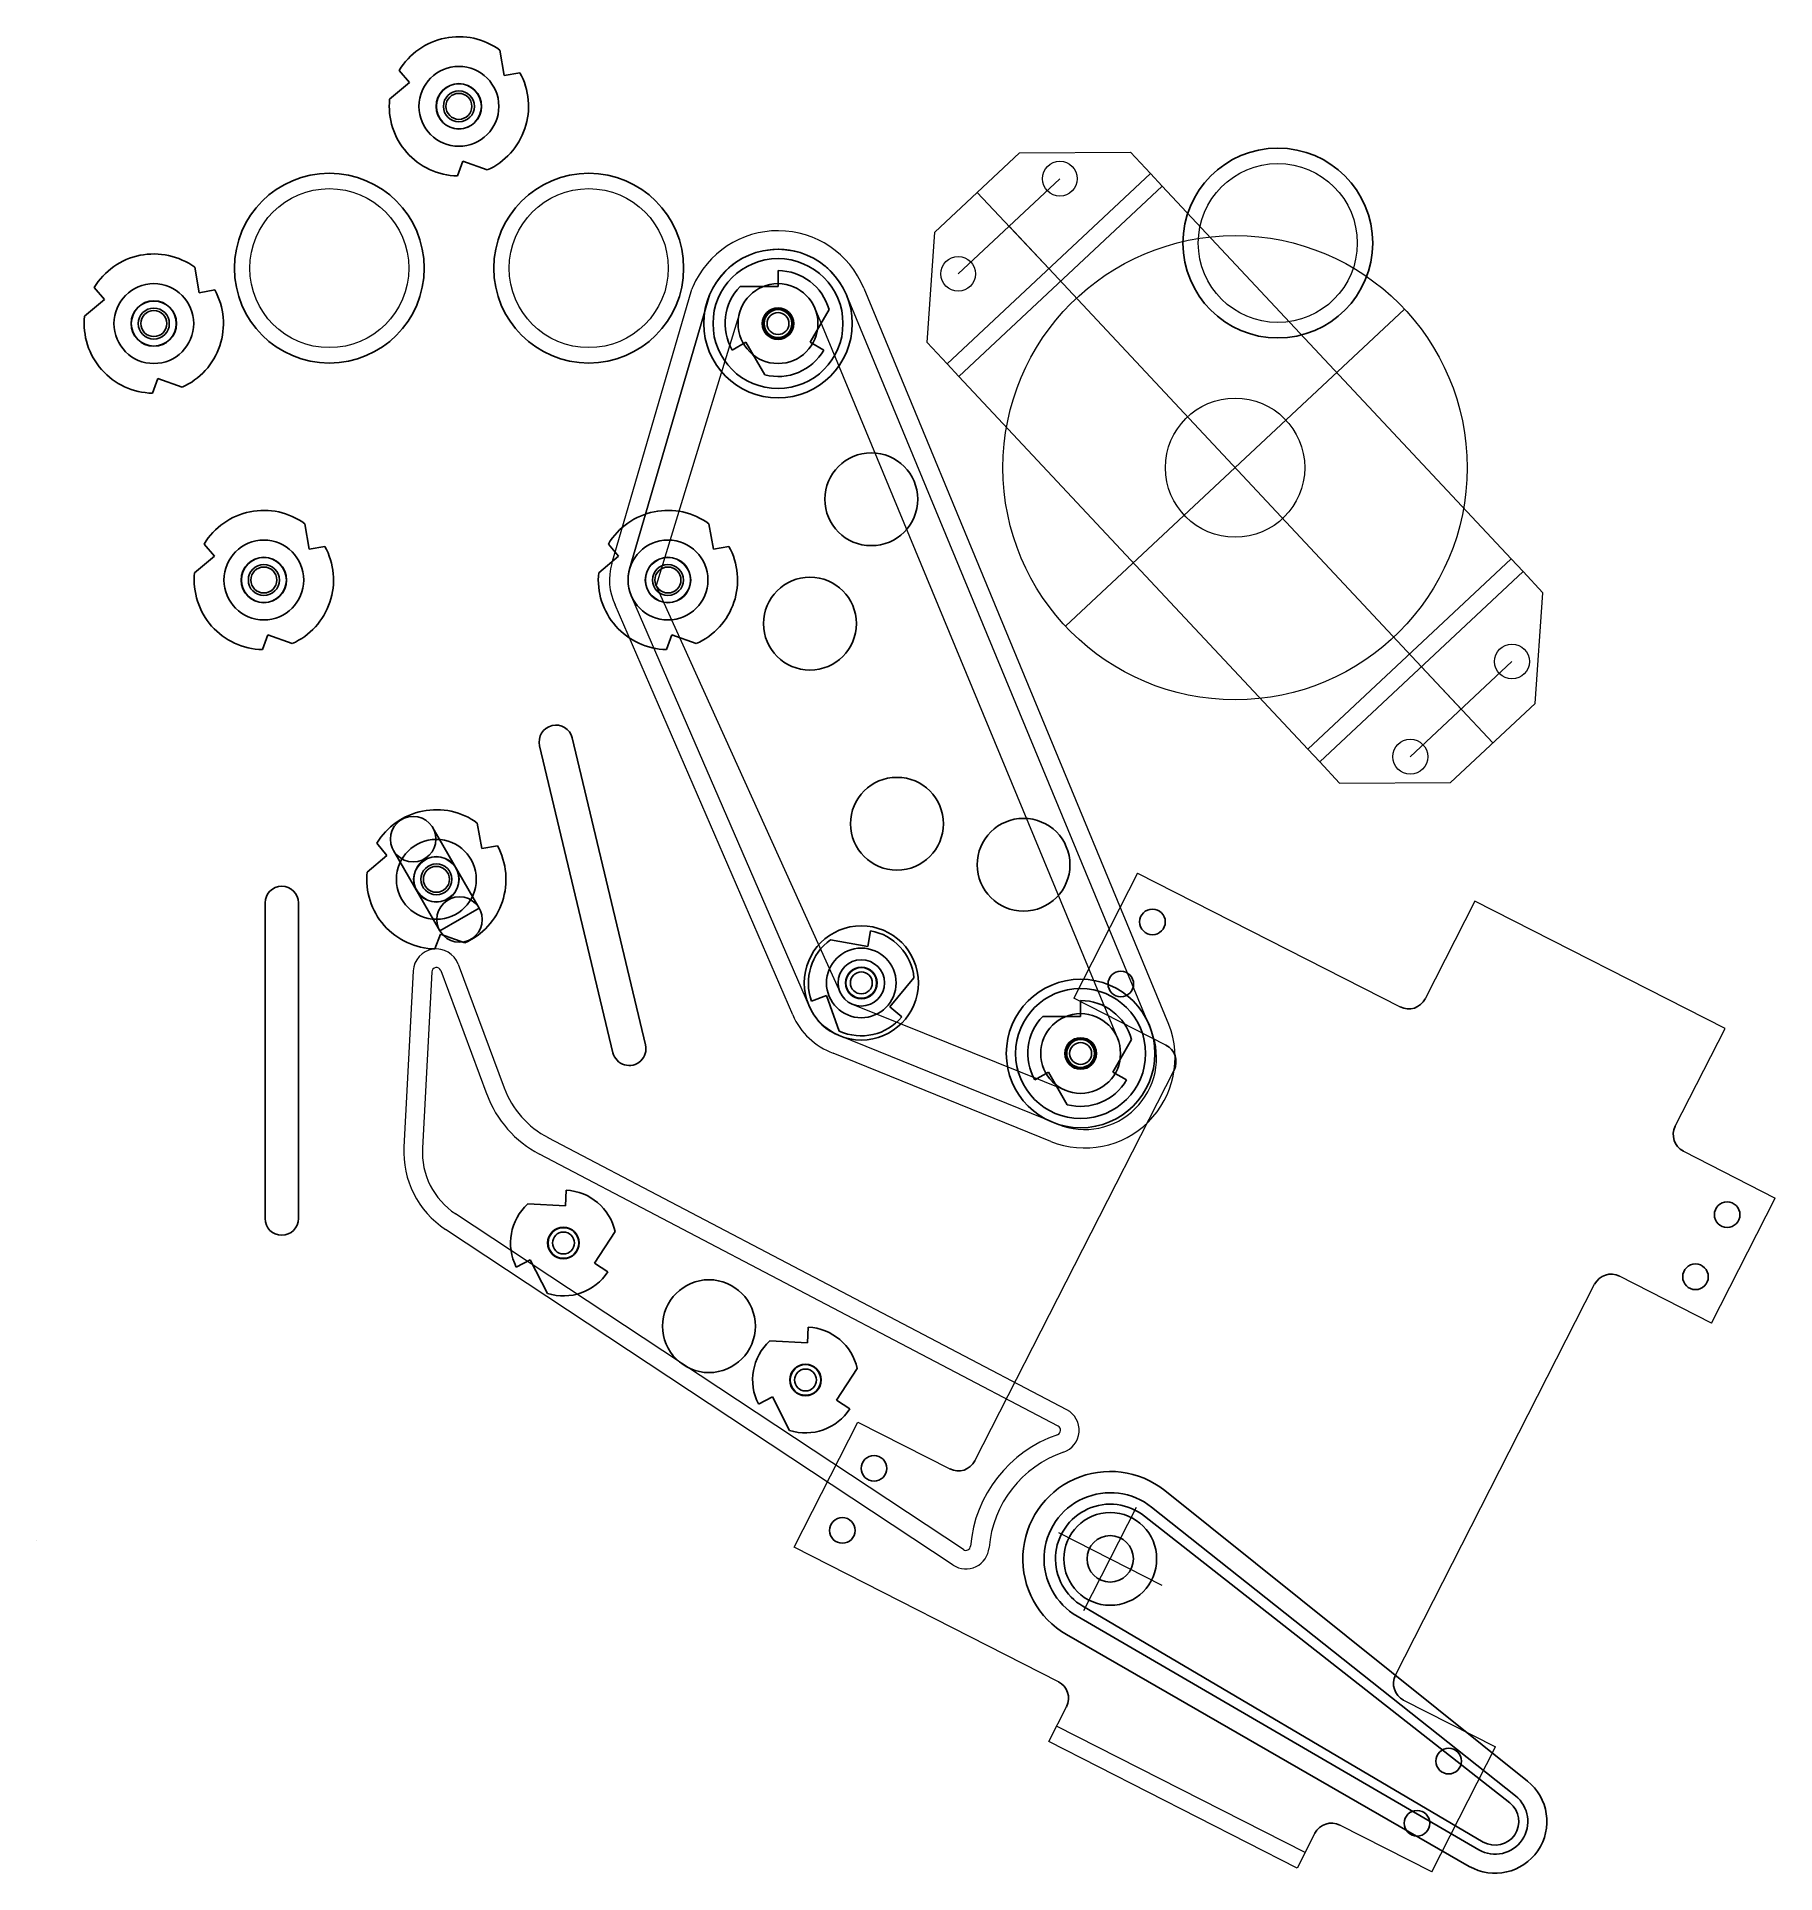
# Model space of a CAD drawing. Extents: x -0.2 to 9.17, y 5.27 to 15.16.
import ezdxf

# ---------------------------------------------------------------- set-up
doc = ezdxf.new("R2010")
doc.units = 0
doc.header["$LTSCALE"] = 5
doc.header["$MEASUREMENT"] = 0
doc.layers.get('0').update_dxf_attribs({"color": 42})
for name, color, linetype in [('3_250BIT_500TAB', 5, 'Continuous'), ('6_125BIT_500DEP', 5, 'Continuous'), ('DF_COMP', 4, 'Continuous'), ('X_DROPS', 4, 'Continuous'), ('X_ROLLOVER', 4, 'Continuous'), ('X_SMPOSTS', 4, 'Continuous'), ('Z0_CUT250', 4, 'Continuous'), ('Z0_CUT500', 4, 'Continuous'), ('Z0_LOWERTHIRD', 4, 'Continuous'), ('Z0_RUBBER', 2, 'Continuous'), ('Z_GLOBETROTTERS_1', 37, 'Continuous')]:
    doc.layers.add(name, color=color, linetype=linetype)
doc.layers.add('UNASSIGNED', color=7, linetype='Continuous', lineweight=0)

msp = doc.modelspace()

# ---------------------------------------------------------------- linework, layer by layer
at = {"color": 47, "linetype": 'Continuous', "lineweight": 5}
for p, q in [((3.4292, 13.7737), (2.9978, 12.2951)), ((4.1663, 13.7691), (5.8082, 9.8039)), ((3.5992, 13.7007), (3.1411, 12.2046)), ((3.9954, 13.6983), (5.625, 9.7669)), ((4.1327, 10.0106), (3.1411, 12.2046)), ((3.9682, 9.9317), (3.0103, 12.1418)), ((5.3605, 9.4799), (4.1986, 9.9488)), ((5.3039, 9.3038), (4.1299, 9.7797))]:
    msp.add_line(p, q, dxfattribs=at)
at = {"color": 30, "linetype": 'Continuous', "lineweight": 25}
for centre, radius in [((2.0783, 14.7859), 0.215), ((2.0783, 14.7859), 0.07), ((0.4354, 13.6159), 0.215), ((0.4354, 13.6159), 0.07), ((1.0279, 12.2348), 0.215), ((3.2042, 12.2348), 0.215), ((1.0279, 12.2348), 0.07), ((3.2042, 12.2348), 0.07)]:
    msp.add_circle(centre, radius, dxfattribs=at)
at = {"color": 47, "linetype": 'Continuous', "lineweight": 25}
for centre, radius in [((3.7968, 13.6159), 0.4), ((3.7968, 13.6159), 0.215), ((4.2454, 10.0647), 0.3075), ((4.2454, 10.0647), 0.125), ((5.4264, 9.6846), 0.4), ((5.4264, 9.6846), 0.215)]:
    msp.add_circle(centre, radius, dxfattribs=at)
at = {"layer": '3_250BIT_500TAB', "color": 5, "linetype": 'Continuous', "lineweight": 25}
for centre in [(4.2991, 12.6698), (3.9688, 12), (4.4376, 10.9219), (5.1191, 10.701), (3.425, 8.2159), (5.586, 6.9626)]:
    msp.add_circle(centre, 0.25, dxfattribs=at)
at = {"layer": '6_125BIT_500DEP', "color": 5, "linetype": 'Continuous', "lineweight": 25}
for p, q in [((2.6883, 11.3842), (3.0829, 9.7307)), ((2.5132, 11.3424), (2.9078, 9.6889)), ((2.1881, 10.4674), (1.9381, 10.9004)), ((1.9759, 10.3449), (1.7259, 10.7779)), ((1.0346, 10.4956), (1.0346, 8.7956)), ((1.2146, 10.4956), (1.2146, 8.7956)), ((2.082, 10.4061), (1.9759, 10.3449)), ((2.082, 10.4061), (2.1881, 10.4674))]:
    msp.add_line(p, q, dxfattribs=at)
for centre, radius in [((2.0783, 14.7859), 0.1225), ((0.4354, 13.6159), 0.1225), ((3.7968, 13.6159), 0.0825), ((1.0279, 12.2348), 0.1225), ((3.2042, 12.2348), 0.1225), ((1.832, 10.8392), 0.1225), ((1.957, 10.6226), 0.1225), ((2.082, 10.4061), 0.1225), ((4.2454, 10.0647), 0.0825), ((5.4264, 9.6846), 0.0825), ((2.6413, 8.6639), 0.0825), ((3.9449, 7.9261), 0.0825)]:
    msp.add_circle(centre, radius, dxfattribs=at)
for centre, start, end in [((2.6007, 11.3633), 13.42324, -166.57676), ((1.1246, 10.4956), 0, 180), ((2.9954, 9.7098), -166.57676, 13.42324), ((1.1246, 8.7956), 180, 0)]:
    msp.add_arc(centre, 0.09, start, end, dxfattribs=at)
at = {"layer": 'DF_COMP', "color": 4, "linetype": 'Continuous', "lineweight": 25}
msp.add_line((-0.1952, 7.06), (-0.1952, 7.06), dxfattribs=at)
at = {"layer": 'UNASSIGNED', "color": 4, "linetype": 'Continuous', "lineweight": 25}
for p, q in [((2.323, 14.9521), (2.2988, 15.0892)), ((1.7573, 14.9798), (1.812, 14.9146)), ((2.4067, 14.9669), (2.323, 14.9521)), ((1.812, 14.9146), (1.7054, 14.8252)), ((2.0709, 14.4109), (2.0999, 14.4908)), ((2.0999, 14.4908), (2.2307, 14.4432)), ((0.6801, 13.7822), (0.6559, 13.9192)), ((3.7968, 13.9009), (3.7968, 13.8159)), ((0.1144, 13.8098), (0.169, 13.7447)), ((0.7638, 13.797), (0.6801, 13.7822)), ((3.7968, 13.8159), (3.5937, 13.8159)), ((0.169, 13.7447), (0.0624, 13.6553)), ((3.97, 13.5159), (4.0715, 13.6918)), ((3.55, 13.4734), (3.6236, 13.5159)), ((3.6236, 13.5159), (3.7251, 13.3401)), ((4.0436, 13.4734), (3.97, 13.5159)), ((0.4279, 13.241), (0.457, 13.3209)), ((0.457, 13.3209), (0.5877, 13.2733)), ((1.2726, 12.4011), (1.2485, 12.5381)), ((3.4489, 12.4011), (3.4247, 12.5381)), ((0.707, 12.4287), (0.7616, 12.3636)), ((1.3564, 12.4159), (1.2726, 12.4011)), ((2.8832, 12.4287), (2.9378, 12.3636)), ((3.5326, 12.4159), (3.4489, 12.4011)), ((0.7616, 12.3636), (0.655, 12.2742)), ((2.9378, 12.3636), (2.8313, 12.2742)), ((1.0205, 11.8599), (1.0496, 11.9398)), ((1.0496, 11.9398), (1.1803, 11.8922)), ((3.1968, 11.8599), (3.2258, 11.9398)), ((3.2258, 11.9398), (3.3566, 11.8922)), ((2.2017, 10.7889), (2.1775, 10.9259)), ((1.636, 10.8165), (1.6906, 10.7514)), ((2.2854, 10.8037), (2.2017, 10.7889)), ((1.6906, 10.7514), (1.584, 10.662)), ((1.9495, 10.2477), (1.9786, 10.3276)), ((1.9786, 10.3276), (2.1094, 10.28)), ((4.2801, 10.2616), (4.0802, 10.2969)), ((4.2949, 10.3453), (4.2801, 10.2616)), ((4.3986, 9.9361), (4.5291, 10.0917)), ((3.9776, 9.9672), (4.0575, 9.9963)), ((4.0575, 9.9963), (4.1269, 9.8055)), ((4.4637, 9.8815), (4.3986, 9.9361)), ((5.4264, 9.9696), (5.4264, 9.8846)), ((5.4264, 9.8846), (5.2234, 9.8846)), ((5.5996, 9.5846), (5.7011, 9.7604)), ((5.1796, 9.5421), (5.2532, 9.5846)), ((5.2532, 9.5846), (5.3547, 9.4087)), ((5.6732, 9.5421), (5.5996, 9.5846)), ((2.6562, 8.9485), (2.6518, 8.8636)), ((2.6518, 8.8636), (2.449, 8.8742)), ((2.809, 8.5549), (2.9196, 8.7252)), ((2.3873, 8.5345), (2.463, 8.5731)), ((2.463, 8.5731), (2.5552, 8.3922)), ((2.8803, 8.5086), (2.809, 8.5549)), ((3.9598, 8.2107), (3.9554, 8.1258)), ((3.9554, 8.1258), (3.7526, 8.1365)), ((4.1126, 7.8171), (4.2232, 7.9874)), ((3.6909, 7.7967), (3.7667, 7.8353)), ((3.7667, 7.8353), (3.8588, 7.6544)), ((4.1839, 7.7708), (4.1126, 7.8171))]:
    msp.add_line(p, q, dxfattribs=at)
for centre, radius in [((2.0783, 14.7859), 0.1212), ((2.0783, 14.7859), 0.0835), ((0.4354, 13.6159), 0.1212), ((0.4354, 13.6159), 0.0835), ((3.7968, 13.6159), 0.085), ((3.7968, 13.6159), 0.059), ((1.0279, 12.2348), 0.1212), ((1.0279, 12.2348), 0.0835), ((3.2042, 12.2348), 0.1212), ((3.2042, 12.2348), 0.0835), ((1.957, 10.6226), 0.1212), ((1.957, 10.6226), 0.0835), ((4.2454, 10.0647), 0.085), ((4.2454, 10.0647), 0.059), ((5.4264, 9.6846), 0.085), ((5.4264, 9.6846), 0.059), ((2.6413, 8.6639), 0.085), ((2.6413, 8.6639), 0.059), ((3.9449, 7.9261), 0.085), ((3.9449, 7.9261), 0.059)]:
    msp.add_circle(centre, radius, dxfattribs=at)
for centre, radius, start, end in [((2.0783, 14.7859), 0.375, 53.97701, 148.86463), ((2.0783, 14.7859), 0.375, -66.02299, 28.86463), ((2.0783, 14.7859), 0.375, 173.97701, -91.13537), ((0.4354, 13.6159), 0.375, 53.97701, 148.86463), ((3.7968, 13.6159), 0.285, 15.43207, 90), ((0.4354, 13.6159), 0.375, -66.02299, 28.86463), ((3.7968, 13.6159), 0.285, 135.43207, -150), ((0.4354, 13.6159), 0.375, 173.97701, -91.13537), ((3.7968, 13.6159), 0.285, -104.56793, -30), ((1.0279, 12.2348), 0.375, 53.97701, 148.86463), ((3.2042, 12.2348), 0.375, 53.97701, 148.86463), ((1.0279, 12.2348), 0.375, -66.02299, 28.86463), ((3.2042, 12.2348), 0.375, -66.02299, 28.86463), ((1.0279, 12.2348), 0.375, 173.97701, -91.13537), ((3.2042, 12.2348), 0.375, 173.97701, -91.13537), ((1.957, 10.6226), 0.375, 53.97701, 148.86463), ((1.957, 10.6226), 0.375, -66.02299, 28.86463), ((1.957, 10.6226), 0.375, 173.97701, -91.13537), ((4.2454, 10.0647), 0.285, 125.43207, -160), ((4.2454, 10.0647), 0.285, 5.43207, 80), ((5.4264, 9.6846), 0.285, 15.43207, 90), ((4.2454, 10.0647), 0.285, -114.56793, -40), ((5.4264, 9.6846), 0.285, 135.43207, -150), ((5.4264, 9.6846), 0.285, -104.56793, -30), ((2.6413, 8.6639), 0.285, 12.42208, 86.99001), ((2.6413, 8.6639), 0.285, 132.42208, -153.00999), ((2.6413, 8.6639), 0.285, -107.57792, -33.00999), ((3.9449, 7.9261), 0.285, 12.42208, 86.99001), ((3.9449, 7.9261), 0.285, 132.42208, -153.00999), ((3.9449, 7.9261), 0.285, -107.57792, -33.00999)]:
    msp.add_arc(centre, radius, start, end, dxfattribs=at)
at = {"layer": 'X_DROPS', "color": 5, "linetype": 'Continuous', "lineweight": 5}
for centre in [(6.4883, 14.0497), (1.3805, 13.9145), (2.7776, 13.9145)]:
    msp.add_circle(centre, 0.4281, dxfattribs=at)
at = {"layer": 'X_ROLLOVER', "color": 6, "linetype": 'Continuous', "lineweight": 25}
for p, q in [((7.8329, 5.7662), (5.8803, 7.3301)), ((5.8087, 7.2407), (7.7687, 5.686)), ((5.7702, 7.1926), (7.7384, 5.6482)), ((5.4082, 6.6537), (7.5704, 5.3955)), ((5.4389, 6.7072), (7.5946, 5.4374)), ((7.5192, 5.3065), (5.3511, 6.5546))]:
    msp.add_line(p, q, dxfattribs=at)
at = {"layer": 'X_ROLLOVER', "color": 27, "linetype": 'Continuous', "lineweight": 25}
for centre, radius in [((3.7968, 13.6159), 0.35), ((3.7968, 13.6159), 0.075), ((4.2454, 10.0647), 0.1875), ((5.4264, 9.6846), 0.35), ((5.4264, 9.6846), 0.075)]:
    msp.add_circle(centre, radius, dxfattribs=at)
at = {"layer": 'X_ROLLOVER', "color": 6, "linetype": 'Continuous', "lineweight": 25}
msp.add_circle((5.586, 6.9626), 0.125, dxfattribs=at)
for centre, radius, start, end in [((5.586, 6.9626), 0.4708, 51.30704, -119.92705), ((5.586, 6.9626), 0.3564, 51.30704, -119.92705), ((5.586, 6.9626), 0.2947, 51.30704, -119.92705), ((7.6584, 5.5483), 0.2791, -119.92705, 51.30704), ((7.6584, 5.5483), 0.1764, -119.92705, 51.30704), ((7.6584, 5.5483), 0.1279, -119.92705, 51.30704)]:
    msp.add_arc(centre, radius, start, end, dxfattribs=at)
at = {"layer": 'X_SMPOSTS', "color": 3, "linetype": 'Continuous', "lineweight": 25}
for centre in [(6.4883, 14.0497), (1.3805, 13.9145), (2.7776, 13.9145)]:
    msp.add_circle(centre, 0.5111, dxfattribs=at)
at = {"layer": 'Z0_CUT250', "color": 47, "linetype": 'Continuous', "lineweight": 5}
for p, q in [((2.9978, 12.2951), (3.4292, 13.7737)), ((4.1663, 13.7691), (5.8082, 9.8039)), ((3.9682, 9.9317), (3.0103, 12.1418)), ((5.3039, 9.3038), (4.1299, 9.7797))]:
    msp.add_line(p, q, dxfattribs=at)
at = {"layer": 'Z0_CUT250', "color": 6, "linetype": 'Continuous', "lineweight": 5}
for p, q in [((1.932, 10.124), (1.8821, 9.1753)), ((1.9804, 10.1314), (2.2286, 9.4646)), ((5.3055, 7.6772), (2.5122, 9.1427)), ((4.7949, 7.0125), (2.0609, 8.8207))]:
    msp.add_line(p, q, dxfattribs=at)
at = {"layer": 'Z0_CUT250', "color": 47, "linetype": 'Continuous', "lineweight": 5}
for centre in [(3.7968, 13.6159), (5.4264, 9.6846)]:
    msp.add_circle(centre, 0.075, dxfattribs=at)
for centre, radius, start, end in [((3.7968, 13.6161), 0.3999, 22.49335, 156.79876), ((3.2042, 12.2348), 0.215, 163.73491, -154.36879), ((4.225, 10.043), 0.2799, -156.56952, -109.86488), ((5.449, 9.6618), 0.3863, -112.06562, 21.57948)]:
    msp.add_arc(centre, radius, start, end, dxfattribs=at)
at = {"layer": 'Z0_CUT250', "color": 6, "linetype": 'Continuous', "lineweight": 5}
for centre, radius, start, end in [((1.957, 10.1226), 0.025, 20.42049, 176.99001), ((2.7909, 9.674), 0.6, -159.57951, -117.68317), ((2.2816, 9.1543), 0.4, 176.99001, -123.4796), ((5.5271, 6.9729), 0.696, 108.87657, 175.18276), ((5.2938, 7.6551), 0.025, -71.12343, 62.31683), ((4.8087, 7.0334), 0.025, -123.4796, -4.81724)]:
    msp.add_arc(centre, radius, start, end, dxfattribs=at)
at = {"layer": 'Z0_CUT500', "color": 47, "linetype": 'Continuous', "lineweight": 5}
for p, q in [((2.9018, 12.3231), (3.3332, 13.8017)), ((4.2587, 13.8074), (5.9006, 9.8421)), ((3.8764, 9.8919), (2.9193, 12.1005)), ((1.8322, 10.1292), (1.7823, 9.1806)), ((2.0741, 10.1663), (2.3223, 9.4995)), ((5.2663, 9.2111), (4.094, 9.6864)), ((5.3519, 7.7658), (2.5586, 9.2312)), ((4.7397, 6.9291), (2.0058, 8.7373))]:
    msp.add_line(p, q, dxfattribs=at)
for centre, radius in [((2.6413, 8.6639), 0.0825), ((3.425, 8.2159), 0.25), ((3.9449, 7.9261), 0.0825)]:
    msp.add_circle(centre, radius, dxfattribs=at)
for centre, radius, start, end in [((3.7968, 13.6161), 0.4999, 22.49335, 156.79876), ((3.4292, 13.7737), 0.1, 156.79876, 163.73491), ((3.2042, 12.2348), 0.315, 163.73491, -154.7514), ((1.957, 10.1226), 0.125, 20.42049, 176.99001), ((4.225, 10.043), 0.3799, -156.56952, -110.17662), ((5.449, 9.6618), 0.4863, -112.06562, 21.57948), ((5.8082, 9.8039), 0.1, 21.57948, 22.49335), ((2.7909, 9.674), 0.5, -159.57951, -117.68317), ((2.2816, 9.1543), 0.5, 176.99001, -123.4796), ((5.2938, 7.6551), 0.125, -71.12343, 62.31683), ((5.5271, 6.9729), 0.596, 108.87657, 175.18276), ((4.8087, 7.0334), 0.125, -123.4796, -4.81724)]:
    msp.add_arc(centre, radius, start, end, dxfattribs=at)
at = {"layer": 'Z0_LOWERTHIRD', "color": 4, "linetype": 'Continuous', "lineweight": 25}
for centre in [(5.8134, 10.3933), (5.643, 10.0588), (8.9083, 8.8164), (8.7378, 8.4819), (4.3138, 7.4502), (4.1434, 7.1157), (7.4086, 5.8733), (7.2382, 5.5388)]:
    msp.add_circle(centre, 0.069, dxfattribs=at)
for centre, start, end in [((7.1928, 10.0247), -117, -27), ((5.8402, 9.641), -27, 63), ((8.7179, 9.2476), 153, -117), ((8.2839, 8.3959), 63, 153), ((4.7677, 7.5362), -117, -27), ((7.2114, 6.2911), 153, -117), ((5.2613, 6.2119), -27, 63), ((6.7775, 5.4394), 63, 153)]:
    msp.add_arc(centre, 0.1001, start, end, dxfattribs=at)
at = {"layer": 'Z0_RUBBER', "color": 2, "linetype": 'Continuous', "lineweight": 25}
for radius in [0.215, 0.07]:
    msp.add_circle((1.957, 10.6226), radius, dxfattribs=at)
at = {"layer": 'Z_GLOBETROTTERS_1', "color": 4, "linetype": 'Continuous', "lineweight": 5}
for p, q in [((4.6419, 14.1089), (5.0982, 14.5361)), ((5.0982, 14.5361), (5.6952, 14.5385)), ((5.802, 14.4245), (5.6952, 14.5385)), ((4.707, 13.3993), (5.802, 14.4245)), ((4.7672, 13.8837), (5.3147, 14.3963)), ((4.7711, 13.3309), (5.8661, 14.356)), ((5.8661, 14.356), (4.7711, 13.3309)), ((5.802, 14.4245), (5.8661, 14.356)), ((5.8661, 14.356), (7.7455, 12.3485)), ((5.2545, 13.9119), (4.8701, 14.3225)), ((4.6002, 13.5134), (4.6419, 14.1089)), ((5.0409, 14.14), (5.2545, 13.9119)), ((5.2545, 13.9119), (7.2621, 11.7675)), ((5.3458, 11.9854), (7.1708, 13.694)), ((4.707, 13.3993), (4.6002, 13.5134)), ((4.7711, 13.3309), (4.707, 13.3993)), ((6.6505, 11.3233), (4.7711, 13.3309)), ((7.7455, 12.3485), (6.6505, 11.3233)), ((7.7455, 12.3485), (6.6505, 11.3233)), ((6.7146, 11.2549), (7.8096, 12.2801)), ((7.8096, 12.2801), (7.7455, 12.3485)), ((7.9164, 12.166), (7.8096, 12.2801)), ((7.8747, 11.5704), (7.9164, 12.166)), ((7.2019, 11.2831), (7.7494, 11.7957)), ((7.2621, 11.7675), (7.6465, 11.3569)), ((7.2621, 11.7675), (7.4757, 11.5394)), ((7.4184, 11.1433), (7.8747, 11.5704)), ((6.6505, 11.3233), (6.7146, 11.2549)), ((6.8214, 11.1408), (6.7146, 11.2549)), ((6.8214, 11.1408), (7.4184, 11.1433)), ((5.7337, 10.6557), (5.3906, 9.9824)), ((5.7337, 10.6557), (7.1473, 9.9355)), ((7.5501, 10.5054), (7.282, 9.9792)), ((8.8968, 9.8192), (7.5501, 10.5054)), ((5.8856, 9.7302), (5.3906, 9.9824)), ((8.6287, 9.293), (8.8968, 9.8192)), ((4.8569, 7.4908), (5.9294, 9.5956)), ((8.6724, 9.1584), (9.1674, 8.9062)), ((8.8243, 8.2329), (9.1674, 8.9062)), ((7.1223, 6.3365), (8.1947, 8.4413)), ((8.8243, 8.2329), (8.3293, 8.4851)), ((3.8842, 7.0259), (4.2273, 7.6992)), ((4.2273, 7.6992), (4.7223, 7.447)), ((5.4439, 6.6839), (5.728, 7.2413)), ((5.3067, 6.3011), (3.8842, 7.0259)), ((5.3072, 7.1046), (5.8647, 6.8206)), ((5.2551, 5.9792), (5.3505, 6.1664)), ((7.166, 6.2019), (7.661, 5.9497)), ((6.6351, 5.3805), (5.2973, 6.0621)), ((6.5928, 5.2975), (5.2551, 5.9792)), ((7.3179, 5.2763), (7.661, 5.9497)), ((6.6883, 5.4848), (6.5928, 5.2975)), ((7.3179, 5.2763), (6.8229, 5.5285))]:
    msp.add_line(p, q, dxfattribs=at)
for centre, radius in [((5.3147, 14.3963), 0.0938), ((6.2583, 12.8397), 1.25), ((4.7672, 13.8837), 0.0938), ((6.2583, 12.8397), 0.375), ((7.7494, 11.7957), 0.0938), ((7.2019, 11.2831), 0.0938)]:
    msp.add_circle(centre, radius, dxfattribs=at)

doc.saveas('drawing.dxf')
